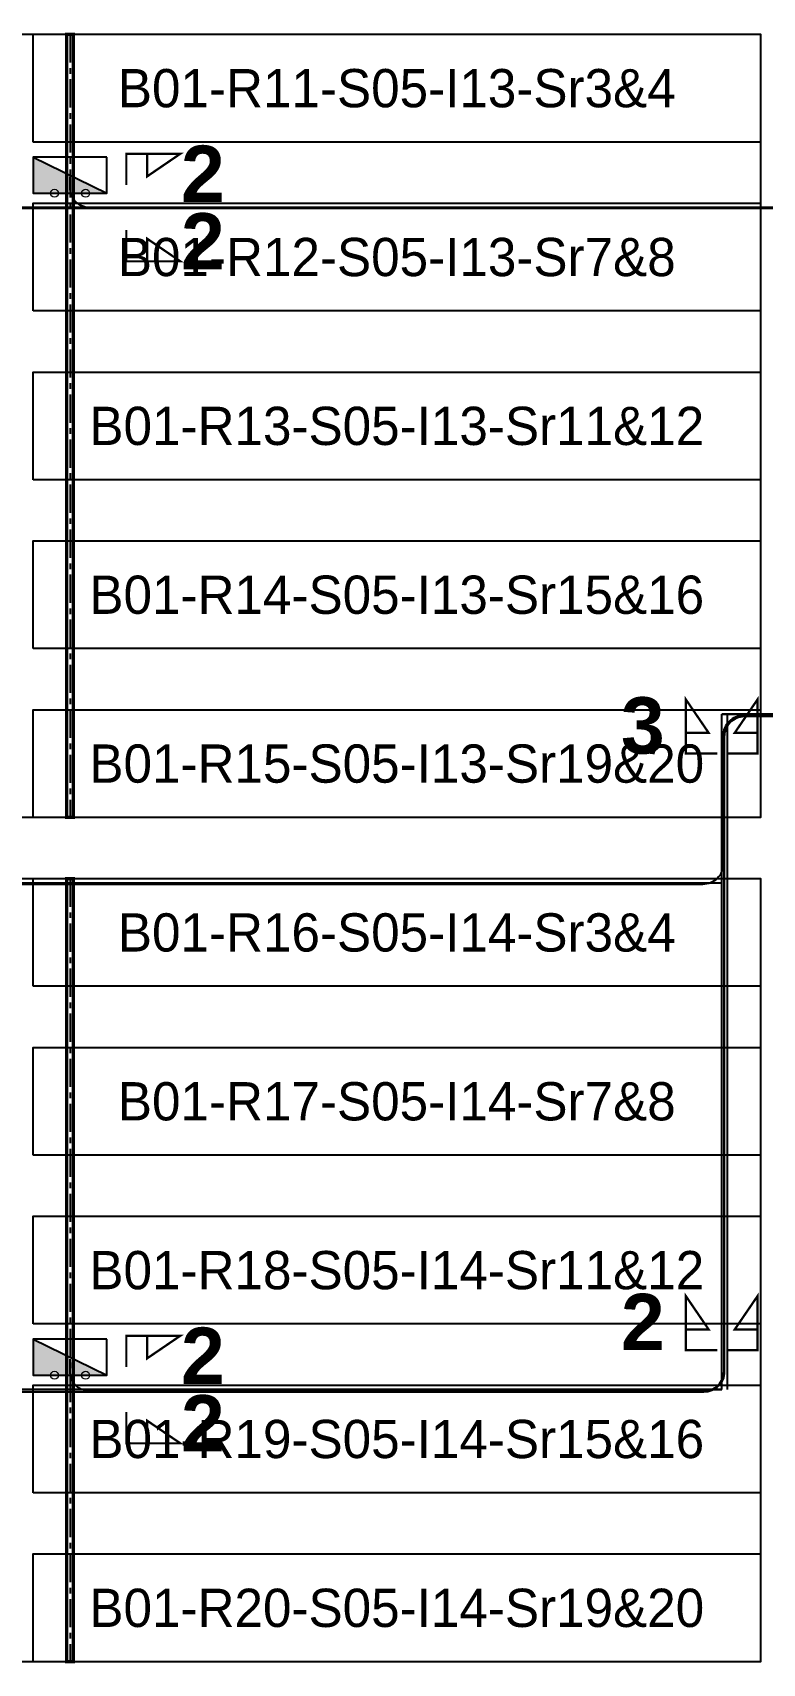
# Model space of a CAD drawing. Header units: metres. Extents: x 532643 to 533032, y 2673852 to 2674172.
# Drawn here: x 532773 to 532805.4, y 2674024.2 to 2674096.7 of the extents above; entities that cross this region are included whole.
import ezdxf
from ezdxf.enums import TextEntityAlignment as Align

# ---------------------------------------------------------------- set-up
doc = ezdxf.new("R2010")
doc.units = ezdxf.units.M
doc.header["$MEASUREMENT"] = 0
doc.linetypes.add('CENTER', pattern=[2, 1.25, -0.25, 0.25, -0.25])
for name, color, linetype in [('DC Trench BL-01', 40, 'Continuous'), ('E-Inverter Grouping', 2, 'Continuous'), ('Inverter Block-01', 7, 'Continuous'), ('LT Cable(AG) INV to LT Panel BL-01', 2, 'Continuous'), ('Messenger Wire Block-01 (Master Path)', 30, 'Continuous'), ('Messenger Wire Block-01 (MW Path)', 191, 'Continuous'), ('MMS Table Block-01', 8, 'Continuous'), ('Plan Line - DC BL-01', 40, 'Continuous'), ('Section Marking BL-01', 2, 'Continuous')]:
    doc.layers.add(name, color=color, linetype=linetype)
doc.layers.add('PILE', color=1, linetype='Continuous', lineweight=15)
doc.styles.add('BoldTextStyle', font='arialbd.ttf')
doc.styles.get("Standard").update_dxf_attribs({"font": 'Adani Regular.ttf'})

# ---------------------------------------------------------------- blocks, each defined once
blk = doc.blocks.new('MMS Table (32.292 x 4.784)')
at = {"color": 0}
blk.add_lwpolyline([(0, 0), (0, 4.784), (32.292, 4.784), (32.292, 0)], close=True, dxfattribs=at)
at = {"color": 7}
blk.add_attdef('ID1', text='', height=1.7, dxfattribs=at).set_placement((16.146, 2.392), align=Align.MIDDLE_CENTER)
blk = doc.blocks.new('Inverter Block')
h = blk.add_hatch(color=0)
h.dxf.hatch_style = 1
h.paths.add_polyline_path([(-1.456, 2.269), (-1.456, 0.846), (1.456, 0.846)])
at = {"color": 0}
blk.add_lwpolyline([(1.456, 2.269), (-1.456, 2.269), (-1.456, 0.846), (1.456, 0.846)], close=True, dxfattribs=at)
blk.add_lwpolyline([(-1.456, 2.269), (1.456, 0.846)], dxfattribs=at)
at = {"layer": 'PILE'}
for centre in [(-0.613, 0.846), (0.613, 0.846)]:
    blk.add_circle(centre, 0.156, dxfattribs=at)
at = {"color": 7}
blk.add_attdef('ID', (-1.456, 3.006), '', height=1.8, dxfattribs=at)

msp = doc.modelspace()

# ---------------------------------------------------------------- linework, layer by layer
at = {"layer": 'DC Trench BL-01', "color": 40, "const_width": 0.15}
for points in [[(532774.835, 2674096.575), (532774.535, 2674096.575), (532774.535, 2674061.791), (532774.835, 2674061.791)], [(532774.835, 2674059.075), (532774.535, 2674059.075), (532774.535, 2674024.291), (532774.835, 2674024.291)]]:
    msp.add_lwpolyline(points, close=True, dxfattribs=at)
at = {"layer": 'E-Inverter Grouping', "color": 3}
for points in [[(532805.339, 2674061.791), (532740.655, 2674061.791), (532740.655, 2674096.575), (532805.339, 2674096.575)], [(532805.339, 2674024.291), (532740.655, 2674024.291), (532740.655, 2674059.075), (532805.339, 2674059.075)]]:
    msp.add_lwpolyline(points, close=True, dxfattribs=at)
at = {"layer": 'LT Cable(AG) INV to LT Panel BL-01', "color": 2}
for points in [[(532832.636, 2674046.63), (532827.338, 2674046.63, -0.217817), (532826.657, 2674046.942), (532825.775, 2674047.962, 0.103275), (532825.415, 2674048.038), (532819.548, 2674048.038, -0.414214), (532818.648, 2674048.938), (532818.648, 2674060.379, -0.021393), (532818.651, 2674060.456), (532818.694, 2674060.962, 0.021393), (532818.698, 2674061.039), (532818.698, 2674087.942, 0.414214), (532817.798, 2674088.842), (532710.802, 2674088.842, -0.414214), (532709.902, 2674089.742), (532709.902, 2674090.228)], [(532830.479, 2674046.655), (532827.346, 2674046.655, -0.217367), (532826.667, 2674046.965), (532825.78, 2674047.987, 0.103275), (532825.42, 2674048.063), (532819.573, 2674048.063, -0.414214), (532818.673, 2674048.963), (532818.673, 2674060.378, -0.021393), (532818.676, 2674060.455), (532818.719, 2674060.961, 0.021393), (532818.723, 2674061.038), (532818.723, 2674087.967, 0.414214), (532817.823, 2674088.867), (532775.586, 2674088.867, -0.414214), (532774.686, 2674089.767), (532774.686, 2674090.228)], [(532832.636, 2674046.605), (532827.33, 2674046.605, -0.218271), (532826.648, 2674046.918), (532825.769, 2674047.937, 0.103275), (532825.409, 2674048.013), (532819.523, 2674048.013, -0.414214), (532818.623, 2674048.913), (532818.623, 2674060.38, -0.021393), (532818.626, 2674060.457), (532818.669, 2674060.963, 0.021393), (532818.673, 2674061.04), (532818.673, 2674065.417, 0.414214), (532817.773, 2674066.317), (532804.581, 2674066.317, 0.414214), (532803.681, 2674065.417), (532803.681, 2674059.717, -0.414214), (532802.781, 2674058.817), (532710.802, 2674058.817, -0.414214), (532709.902, 2674059.717), (532709.902, 2674060.228)], [(532832.636, 2674046.555), (532827.313, 2674046.555, -0.219189), (532826.629, 2674046.87), (532825.759, 2674047.887, 0.103275), (532825.399, 2674047.963), (532819.473, 2674047.963, -0.414214), (532818.573, 2674048.863), (532818.573, 2674060.382, -0.021393), (532818.576, 2674060.459), (532818.619, 2674060.966, 0.021393), (532818.623, 2674061.043), (532818.623, 2674065.367, 0.414214), (532817.723, 2674066.267), (532804.631, 2674066.267, 0.414214), (532803.731, 2674065.367), (532803.731, 2674037.167, -0.414214), (532802.831, 2674036.267), (532710.802, 2674036.267, -0.414214), (532709.902, 2674037.167), (532709.902, 2674037.728)], [(532832.636, 2674046.58), (532827.322, 2674046.58, -0.218729), (532826.639, 2674046.894), (532825.764, 2674047.912, 0.103275), (532825.404, 2674047.988), (532819.498, 2674047.988, -0.414214), (532818.598, 2674048.888), (532818.598, 2674060.381, -0.021393), (532818.601, 2674060.458), (532818.644, 2674060.965, 0.021393), (532818.648, 2674061.041), (532818.648, 2674065.392, 0.414214), (532817.748, 2674066.292), (532804.606, 2674066.292, 0.414214), (532803.706, 2674065.392), (532803.706, 2674037.192, -0.414214), (532802.806, 2674036.292), (532775.586, 2674036.292, -0.414214), (532774.686, 2674037.192), (532774.686, 2674037.728)]]:
    msp.add_lwpolyline(points, format="xyb", dxfattribs=at)
at = {"layer": 'Messenger Wire Block-01 (Master Path)'}
for points in [[(532708.263, 2674088.88), (532818.735, 2674088.88)], [(532803.618, 2674066.38), (532818.735, 2674066.38)], [(532803.618, 2674036.38), (532803.618, 2674066.38)], [(532708.263, 2674058.88), (532803.618, 2674058.88)], [(532708.263, 2674036.38), (532803.618, 2674036.38)]]:
    msp.add_lwpolyline(points, dxfattribs=at)
at = {"layer": 'Messenger Wire Block-01 (MW Path)', "const_width": 0.1}
for points in [[(532708.263, 2674088.88), (532818.735, 2674088.88)], [(532803.618, 2674066.38), (532818.735, 2674066.38)], [(532803.868, 2674036.38), (532803.868, 2674066.38)], [(532708.263, 2674058.88), (532803.618, 2674058.88)], [(532708.263, 2674036.38), (532803.618, 2674036.38)]]:
    msp.add_lwpolyline(points, dxfattribs=at)
at = {"layer": 'Plan Line - DC BL-01', "color": 6, "linetype": 'CENTER'}
for points in [[(532774.686, 2674096.575), (532774.686, 2674061.791)], [(532774.686, 2674059.075), (532774.686, 2674024.291)]]:
    msp.add_lwpolyline(points, dxfattribs=at)
at = {"layer": 'Section Marking BL-01', "color": 94, "lineweight": 35, "true_color": 0x00a500, "const_width": 0.1}
for points in [[(532777.186, 2674089.88), (532777.186, 2674091.27), (532779.586, 2674091.27), (532778.106, 2674090.26), (532778.106, 2674091.27)], [(532777.186, 2674087.88), (532777.186, 2674086.49), (532779.586, 2674086.49), (532778.106, 2674087.5), (532778.106, 2674086.49)], [(532803.418, 2674064.63), (532802.028, 2674064.63), (532802.028, 2674067.03), (532803.038, 2674065.55), (532802.028, 2674065.55)], [(532803.818, 2674064.63), (532805.208, 2674064.63), (532805.208, 2674067.03), (532804.198, 2674065.55), (532805.208, 2674065.55)], [(532803.418, 2674038.13), (532802.028, 2674038.13), (532802.028, 2674040.53), (532803.038, 2674039.05), (532802.028, 2674039.05)], [(532803.818, 2674038.13), (532805.208, 2674038.13), (532805.208, 2674040.53), (532804.198, 2674039.05), (532805.208, 2674039.05)], [(532777.186, 2674037.38), (532777.186, 2674038.77), (532779.586, 2674038.77), (532778.106, 2674037.76), (532778.106, 2674038.77)], [(532777.186, 2674035.38), (532777.186, 2674033.99), (532779.586, 2674033.99), (532778.106, 2674035), (532778.106, 2674033.99)]]:
    msp.add_lwpolyline(points, dxfattribs=at)

# ---------------------------------------------------------------- block references
at = {"layer": 'Inverter Block-01'}
ref = msp.add_blockref('Inverter Block', (532774.686, 2674088.563), dxfattribs=dict(at, xscale=1.124999999976148, yscale=1.124999999976148, zscale=1.124999999976148))
ref.add_attrib('ID', 'B01-I13-ASB08', (532746.947, 2674089.539), dxfattribs={"layer": '0', "color": 7, "height": 2.025})
ref = msp.add_blockref('Inverter Block', (532774.686, 2674036.063), dxfattribs=dict(at, xscale=1.124999999976148, yscale=1.124999999976148, zscale=1.124999999976148))
ref.add_attrib('ID', 'B01-I14-ASB07', (532746.947, 2674037.039), dxfattribs={"layer": '0', "color": 7, "height": 2.025})
at = {"layer": 'MMS Table Block-01'}
for p, values in [((532773.047, 2674091.791), {'ID1': 'B01-R11-S05-I13-Sr3&4'}), ((532773.047, 2674084.291), {'ID1': 'B01-R12-S05-I13-Sr7&8'}), ((532773.047, 2674076.791), {'ID1': 'B01-R13-S05-I13-Sr11&12'}), ((532773.047, 2674069.291), {'ID1': 'B01-R14-S05-I13-Sr15&16'}), ((532773.047, 2674061.791), {'ID1': 'B01-R15-S05-I13-Sr19&20'}), ((532773.047, 2674054.291), {'ID1': 'B01-R16-S05-I14-Sr3&4'}), ((532773.047, 2674046.791), {'ID1': 'B01-R17-S05-I14-Sr7&8'}), ((532773.047, 2674039.291), {'ID1': 'B01-R18-S05-I14-Sr11&12'}), ((532773.047, 2674031.791), {'ID1': 'B01-R19-S05-I14-Sr15&16'}), ((532773.047, 2674024.291), {'ID1': 'B01-R20-S05-I14-Sr19&20'})]:
    msp.add_blockref('MMS Table (32.292 x 4.784)', p, dxfattribs=at).add_auto_attribs(values)

# ---------------------------------------------------------------- texts
at = {"layer": 'Section Marking BL-01', "color": 94, "true_color": 0x00a500, "style": 'BoldTextStyle'}
for s, p in [('2', (532780.586, 2674090.38)), ('2', (532780.586, 2674087.38)), ('3', (532800.118, 2674065.88)), ('2', (532800.118, 2674039.38)), ('2', (532780.586, 2674037.88)), ('2', (532780.586, 2674034.88))]:
    msp.add_text(s, height=2.5, dxfattribs=at).set_placement(p, align=Align.MIDDLE_CENTER)

doc.saveas('drawing.dxf')
